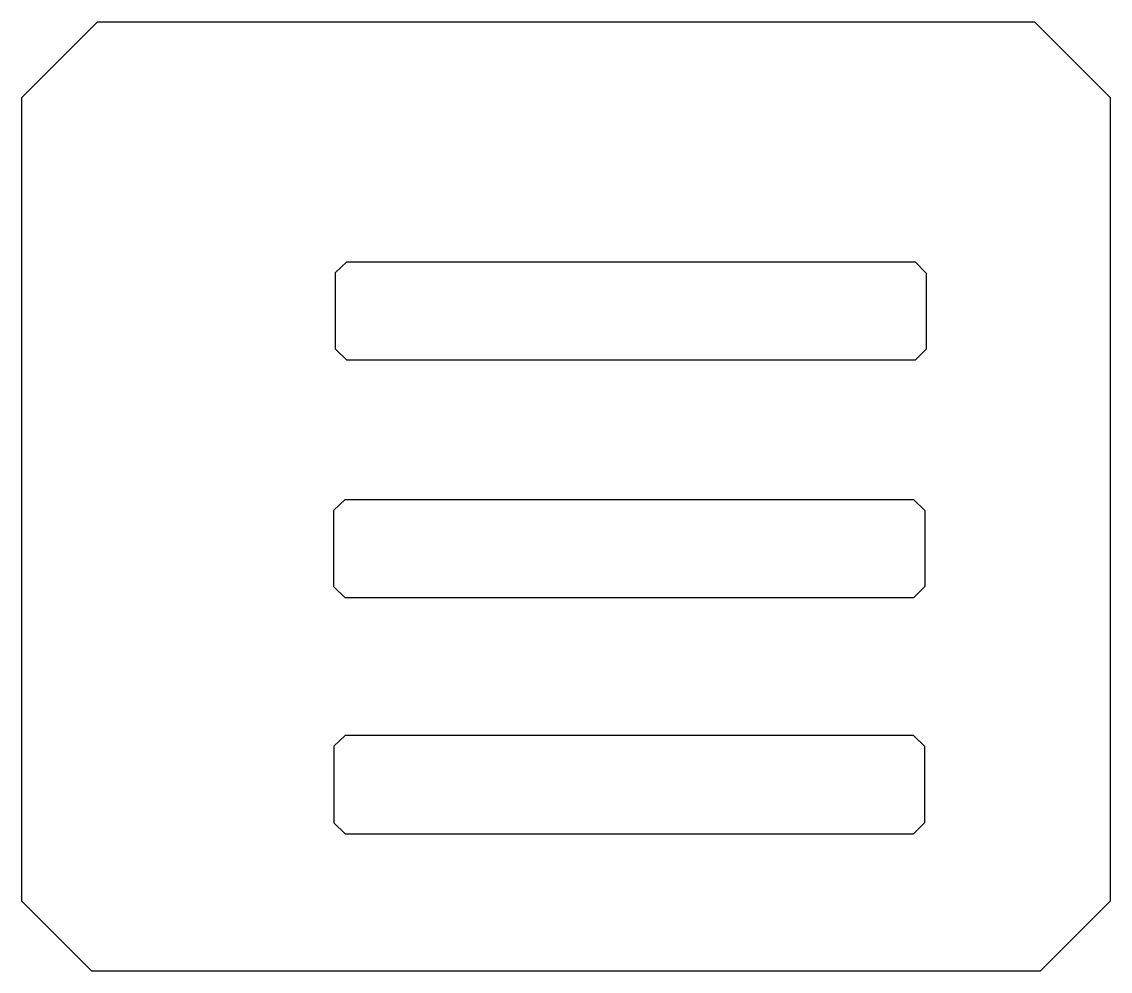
# Model space of a CAD drawing. Header units: millimetres. Extents: x 0 to 77.6, y 0 to 67.7.
import ezdxf

# ---------------------------------------------------------------- set-up
doc = ezdxf.new("R2010")
doc.units = ezdxf.units.MM

msp = doc.modelspace()

# ---------------------------------------------------------------- linework, layer by layer
at = {"color": 7, "linetype": 'Continuous', "lineweight": 25}
for p, q in [((0.008, 62.314), (5.417, 67.719)), ((5.417, 67.719), (72.209, 67.719)), ((72.209, 67.719), (77.609, 62.319)), ((0.006, 5.006), (0.008, 62.314)), ((77.609, 62.319), (77.607, 5.006)), ((22.376, 49.831), (23.176, 50.597)), ((23.176, 50.597), (63.692, 50.597)), ((63.692, 50.597), (64.492, 49.797)), ((22.374, 44.368), (22.376, 49.831)), ((64.492, 49.797), (64.491, 44.368)), ((23.174, 43.575), (22.374, 44.368)), ((64.491, 44.368), (63.691, 43.575)), ((63.691, 43.575), (23.174, 43.575)), ((22.266, 32.894), (23.066, 33.659)), ((23.066, 33.659), (63.583, 33.659)), ((63.583, 33.659), (64.383, 32.859)), ((22.264, 27.431), (22.266, 32.894)), ((64.383, 32.859), (64.381, 27.438)), ((23.064, 26.631), (22.264, 27.431)), ((64.381, 27.438), (63.581, 26.638)), ((63.581, 26.638), (23.064, 26.631)), ((23.066, 16.829), (22.266, 16.064)), ((63.583, 16.829), (23.066, 16.829)), ((64.383, 16.029), (63.583, 16.829)), ((22.266, 16.064), (22.264, 10.601)), ((64.381, 10.608), (64.383, 16.029)), ((22.264, 10.601), (23.064, 9.808)), ((63.581, 9.808), (64.381, 10.608)), ((23.064, 9.808), (63.581, 9.808)), ((5.006, 0.006), (0.006, 5.006)), ((77.607, 5.006), (72.607, 0.006)), ((72.607, 0.006), (5.006, 0.006))]:
    msp.add_line(p, q, dxfattribs=at)

doc.saveas('drawing.dxf')
